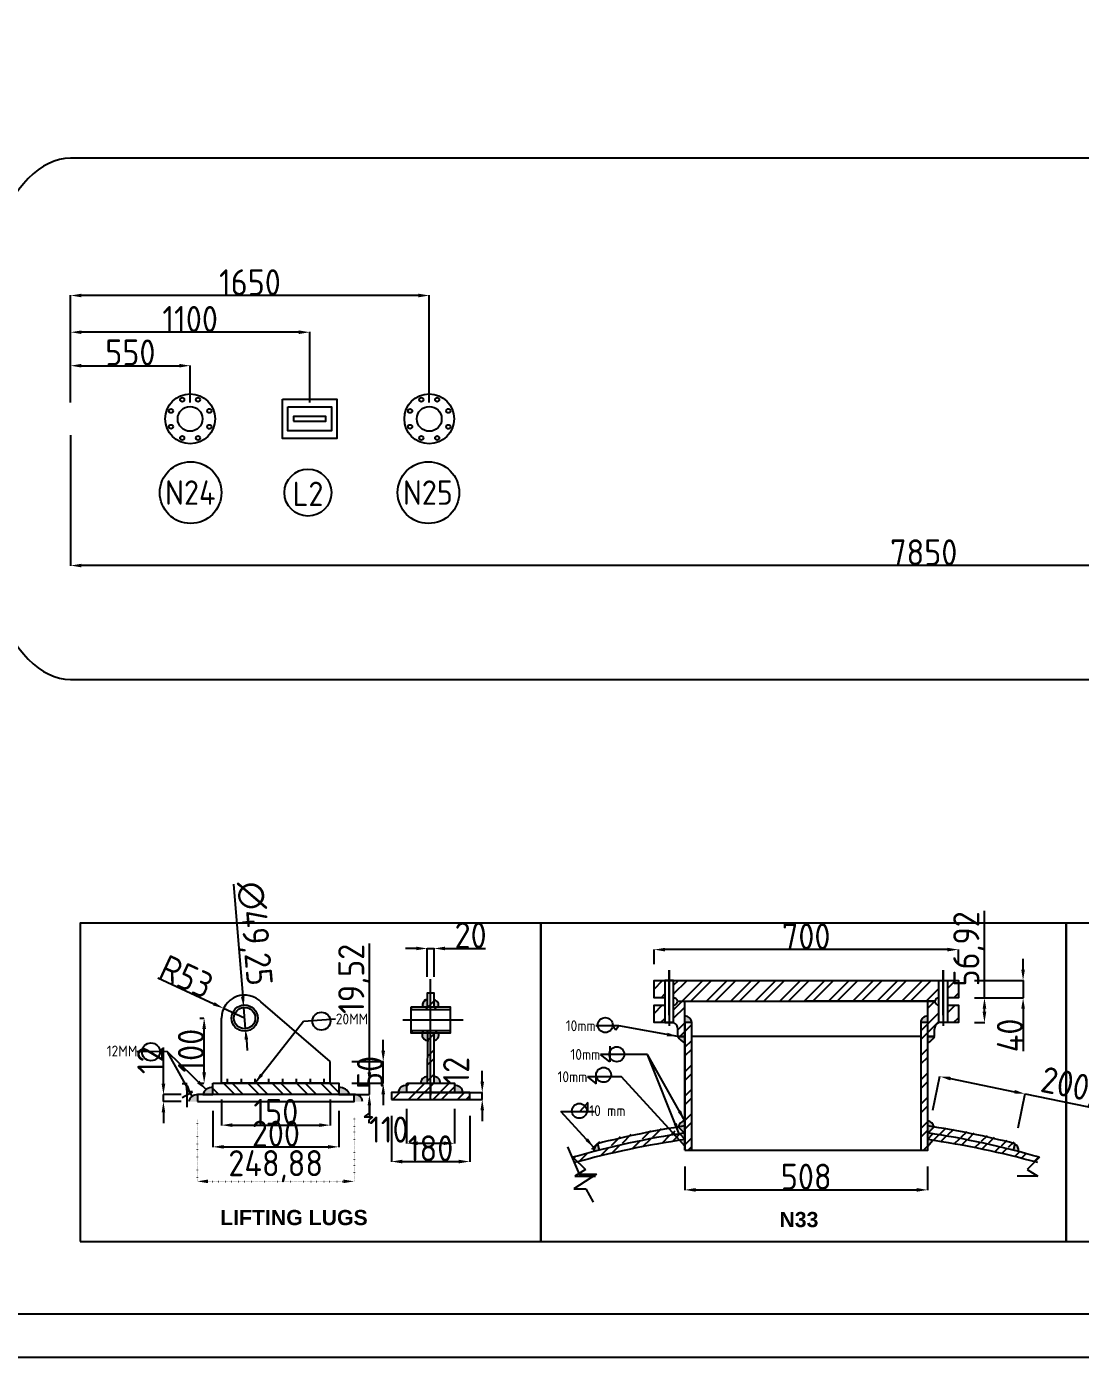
# Model space of a CAD drawing. Header units: inches. Extents: x 66274 to 86489, y -33 to 12215.
# Drawn here: x 71122 to 75970, y -33 to 6091 of the extents above; entities that cross this region are included whole.
import ezdxf

# ---------------------------------------------------------------- set-up
doc = ezdxf.new("R2010")
doc.units = ezdxf.units.IN
doc.header["$LTSCALE"] = 40
doc.header["$MEASUREMENT"] = 0
for name, pattern in [('ACAD_ISO03W100', [30, 12, -18]), ('CENTER', [50.8, 31.75, -6.35, 6.35, -6.35]), ('CENTER2', [1.125, 0.75, -0.125, 0.125, -0.125]), ('DOT', [0.25, 0, -0.25])]:
    doc.linetypes.add(name, pattern=pattern)
doc.layers.add('fitting', color=7, linetype='CENTER2')
doc.styles.get("Standard").update_dxf_attribs({"font": 'isocp.shx', "height": 120, "bigfont": '@extfont2.shx'})
doc.dimstyles.new('ISO-25', dxfattribs={"dimtxt": 120, "dimasz": 50, "dimexe": 1.25, "dimexo": 75, "dimtad": 1, "dimtxsty": 'Standard', "dimcen": 0, "dimclrd": 1, "dimclre": 1, "dimclrt": 1, "dimazin": 0, "dimtfac": 1, "dimtmove": 0, "dimatfit": 3, "dimfxl": 1, "dimtfillclr": 1, "dimarcsym": 0})
pattern_1 = [(45, (70765.73, 440.2), (-56.1266, 56.1266), []), (45, (70765.73, 479.885), (-56.1266, 56.1266), [])]

# ---------------------------------------------------------------- blocks, each defined once
blk = doc.blocks.new('*D382')
at = {"color": 1, "lineweight": -2, "ltscale": 1000, "transparency": 16777216}
for p, q in [((75706.1, 1751.6), (75706.1, 1801.6)), ((75483.2, 1701.6), (75707.3, 1701.6)), ((75706.1, 1701.6), (75706.1, 1621.6)), ((75483.2, 1621.6), (75707.3, 1621.6)), ((75706.1, 1571.6), (75706.1, 1376.2))]:
    blk.add_line(p, q, dxfattribs=at)
at = {"color": 1, "ltscale": 1000, "transparency": 16777216}
for points in [[(75697.7, 1751.6), (75714.4, 1751.6), (75706.1, 1701.6)], [(75697.7, 1571.6), (75714.4, 1571.6), (75706.1, 1621.6)]]:
    blk.add_solid(points, dxfattribs=at)
at = {"layer": 'Defpoints', "color": 0, "ltscale": 1000, "transparency": 16777216}
for p in [(75408.2, 1701.6), (75408.2, 1621.6), (75706.1, 1621.6)]:
    blk.add_point(p, dxfattribs=at)
at = {"color": 1, "ltscale": 1000, "transparency": 16777216, "insert": (75645.4, 1448.9), "char_height": 120, "attachment_point": 5, "rotation": 90}
blk.add_mtext('40', dxfattribs=at)
blk = doc.blocks.new('*D370')
at = {"color": 1, "lineweight": -2, "ltscale": 1000, "transparency": 16777216}
for p, q in [((72698.6, 1278.5), (72698.6, 1872.5)), ((72618.4, 1228.5), (72699.9, 1228.5)), ((72698.6, 1176.5), (72698.6, 1228.5)), ((72618.4, 1176.5), (72699.9, 1176.5)), ((72698.6, 1126.5), (72698.6, 1076.5))]:
    blk.add_line(p, q, dxfattribs=at)
at = {"color": 1, "ltscale": 1000, "transparency": 16777216}
for points in [[(72690.3, 1278.5), (72707, 1278.5), (72698.6, 1228.5)], [(72690.3, 1126.5), (72707, 1126.5), (72698.6, 1176.5)]]:
    blk.add_solid(points, dxfattribs=at)
at = {"layer": 'Defpoints', "color": 0, "ltscale": 1000, "transparency": 16777216}
for p in [(72518.4, 1228.5), (72698.6, 1228.5), (72518.4, 1176.5)]:
    blk.add_point(p, dxfattribs=at)
at = {"color": 1, "ltscale": 1000, "transparency": 16777216, "insert": (72629, 1709.1), "char_height": 120, "attachment_point": 5, "rotation": 90}
blk.add_mtext('19,52', dxfattribs=at)
blk = doc.blocks.new('*D393')
at = {"color": 1, "lineweight": -2, "ltscale": 1000, "transparency": 16777216}
for p, q in [((72762.2, 1378.5), (72762.2, 1428.5)), ((72618.4, 1328.5), (72763.5, 1328.5)), ((72762.2, 1228.5), (72762.2, 1328.5)), ((72618.4, 1228.5), (72763.5, 1228.5)), ((72762.2, 1178.5), (72762.2, 1128.5))]:
    blk.add_line(p, q, dxfattribs=at)
at = {"color": 1, "ltscale": 1000, "transparency": 16777216}
for points in [[(72753.9, 1378.5), (72770.6, 1378.5), (72762.2, 1328.5)], [(72753.9, 1178.5), (72770.6, 1178.5), (72762.2, 1228.5)]]:
    blk.add_solid(points, dxfattribs=at)
at = {"layer": 'Defpoints', "color": 0, "ltscale": 1000, "transparency": 16777216}
for p in [(72518.4, 1328.5), (72762.2, 1328.5), (72518.4, 1228.5)]:
    blk.add_point(p, dxfattribs=at)
at = {"color": 1, "ltscale": 1000, "transparency": 16777216, "insert": (72701.6, 1278.5), "char_height": 120, "attachment_point": 5, "rotation": 90}
blk.add_mtext('50', dxfattribs=at)
blk = doc.blocks.new('*D394')
at = {"color": 1, "lineweight": -2, "ltscale": 1000, "transparency": 16777216}
for p, q in [((71918.4, 1528.5), (71937.3, 1528.5)), ((71938.5, 1278.5), (71938.5, 1478.5)), ((71918.4, 1228.5), (71937.3, 1228.5))]:
    blk.add_line(p, q, dxfattribs=at)
at = {"color": 1, "ltscale": 1000, "transparency": 16777216}
for points in [[(71930.2, 1478.5), (71946.9, 1478.5), (71938.5, 1528.5)], [(71930.2, 1278.5), (71946.9, 1278.5), (71938.5, 1228.5)]]:
    blk.add_solid(points, dxfattribs=at)
at = {"layer": 'Defpoints', "color": 0, "ltscale": 1000, "transparency": 16777216}
for p in [(71938.5, 1528.5), (72018.4, 1528.5), (72018.4, 1228.5)]:
    blk.add_point(p, dxfattribs=at)
at = {"color": 1, "ltscale": 1000, "transparency": 16777216, "insert": (71877.9, 1378.5), "char_height": 120, "attachment_point": 5, "rotation": 90}
blk.add_mtext('100', dxfattribs=at)
blk = doc.blocks.new('*D371')
at = {"color": 1, "lineweight": -2, "ltscale": 1000, "transparency": 16777216}
for p, q in [((71725.1, 1713.8), (71982.9, 1594.2)), ((72124.4, 1528.5), (72028.2, 1573.2))]:
    blk.add_line(p, q, dxfattribs=at)
at = {"color": 1, "ltscale": 1000, "transparency": 16777216}
blk.add_solid([(71986.4, 1601.8), (71979.4, 1586.6), (72028.2, 1573.2)], dxfattribs=at)
at = {"layer": 'Defpoints', "color": 0, "ltscale": 1000, "transparency": 16777216}
for p in [(72028.2, 1573.2), (72124.4, 1528.5)]:
    blk.add_point(p, dxfattribs=at)
at = {"color": 1, "ltscale": 1000, "transparency": 16777216, "insert": (71856.8, 1719.5), "char_height": 120, "attachment_point": 5, "rotation": 335.10709}
blk.add_mtext('R53', dxfattribs=at)
blk = doc.blocks.new('*D395')
at = {"color": 1, "lineweight": -2, "ltscale": 1000, "transparency": 16777216}
for p, q in [((72072.7, 2144.3), (72116.1, 1627.4)), ((72128.5, 1479.5), (72120.3, 1577.6)), ((72132.7, 1429.6), (72136.9, 1379.8))]:
    blk.add_line(p, q, dxfattribs=at)
at = {"color": 1, "ltscale": 1000, "transparency": 16777216}
for points in [[(72124.4, 1628.1), (72107.8, 1626.7), (72120.3, 1577.6)], [(72141, 1430.3), (72124.4, 1428.9), (72128.5, 1479.5)]]:
    blk.add_solid(points, dxfattribs=at)
at = {"layer": 'Defpoints', "color": 0, "ltscale": 1000, "transparency": 16777216}
for p in [(72120.3, 1577.6), (72128.5, 1479.5)]:
    blk.add_point(p, dxfattribs=at)
at = {"color": 1, "ltscale": 1000, "transparency": 16777216, "insert": (72161.7, 1916.6), "char_height": 120, "attachment_point": 5, "rotation": 274.80229}
blk.add_mtext('∅49,25', dxfattribs=at)
blk = doc.blocks.new('*D372')
at = {"color": 1, "lineweight": -2, "ltscale": 0.25, "transparency": 16777216}
for p, q in [((72018.4, 1153.5), (72018.4, 1034.7)), ((72518.4, 1153.5), (72518.4, 1034.7)), ((72068.4, 1036), (72468.4, 1036))]:
    blk.add_line(p, q, dxfattribs=at)
at = {"color": 1, "ltscale": 0.25, "transparency": 16777216}
for points in [[(72068.4, 1044.3), (72068.4, 1027.7), (72018.4, 1036)], [(72468.4, 1044.3), (72468.4, 1027.7), (72518.4, 1036)]]:
    blk.add_solid(points, dxfattribs=at)
at = {"layer": 'Defpoints', "color": 0, "ltscale": 0.25, "transparency": 16777216}
for p in [(72018.4, 1228.5), (72518.4, 1228.5), (72518.4, 1036)]:
    blk.add_point(p, dxfattribs=at)
at = {"color": 1, "ltscale": 0.25, "transparency": 16777216, "insert": (72268.4, 1096.6), "char_height": 120, "attachment_point": 5}
blk.add_mtext('150', dxfattribs=at)
blk = doc.blocks.new('*D396')
at = {"color": 1, "lineweight": -2, "ltscale": 0.25, "transparency": 16777216}
for p, q in [((71978.4, 1101.5), (71978.4, 934.8)), ((72558.4, 1101.5), (72558.4, 934.8)), ((72028.4, 936), (72508.4, 936))]:
    blk.add_line(p, q, dxfattribs=at)
at = {"color": 1, "ltscale": 0.25, "transparency": 16777216}
for points in [[(72028.4, 944.4), (72028.4, 927.7), (71978.4, 936)], [(72508.4, 944.4), (72508.4, 927.7), (72558.4, 936)]]:
    blk.add_solid(points, dxfattribs=at)
at = {"layer": 'Defpoints', "color": 0, "ltscale": 0.25, "transparency": 16777216}
for p in [(71978.4, 1176.5), (72558.4, 1176.5), (72558.4, 936)]:
    blk.add_point(p, dxfattribs=at)
at = {"color": 1, "ltscale": 0.25, "transparency": 16777216, "insert": (72268.4, 996.7), "char_height": 120, "attachment_point": 5}
blk.add_mtext('200', dxfattribs=at)
blk = doc.blocks.new('*D397')
at = {"color": 1, "lineweight": -2, "ltscale": 0.25, "transparency": 16777216}
for p, q in [((72870.1, 1110.7), (72870.1, 951.5)), ((73090.1, 1110.7), (73090.1, 951.5)), ((72920.1, 952.7), (73040.1, 952.7))]:
    blk.add_line(p, q, dxfattribs=at)
at = {"color": 1, "ltscale": 0.25, "transparency": 16777216}
for points in [[(72920.1, 961), (72920.1, 944.4), (72870.1, 952.7)], [(73040.1, 961), (73040.1, 944.4), (73090.1, 952.7)]]:
    blk.add_solid(points, dxfattribs=at)
at = {"layer": 'Defpoints', "color": 0, "ltscale": 0.25, "transparency": 16777216}
for p in [(72870.1, 1185.7), (73090.1, 1185.7), (73090.1, 952.7)]:
    blk.add_point(p, dxfattribs=at)
at = {"color": 1, "ltscale": 0.25, "transparency": 16777216, "insert": (72788, 1015.5), "char_height": 120, "attachment_point": 5}
blk.add_mtext('110', dxfattribs=at)
blk = doc.blocks.new('*D398')
at = {"color": 1, "lineweight": -2, "ltscale": 0.25, "transparency": 16777216}
for p, q in [((72800.1, 1078.7), (72800.1, 867.2)), ((73160.1, 1078.7), (73160.1, 867.2)), ((72850.1, 868.4), (73110.1, 868.4))]:
    blk.add_line(p, q, dxfattribs=at)
at = {"color": 1, "ltscale": 0.25, "transparency": 16777216}
for points in [[(72850.1, 876.8), (72850.1, 860.1), (72800.1, 868.4)], [(73110.1, 876.8), (73110.1, 860.1), (73160.1, 868.4)]]:
    blk.add_solid(points, dxfattribs=at)
at = {"layer": 'Defpoints', "color": 0, "ltscale": 0.25, "transparency": 16777216}
for p in [(72800.1, 1153.7), (73160.1, 1153.7), (73160.1, 868.4)]:
    blk.add_point(p, dxfattribs=at)
at = {"color": 1, "ltscale": 0.25, "transparency": 16777216, "insert": (72980.1, 929.1), "char_height": 120, "attachment_point": 5}
blk.add_mtext('180', dxfattribs=at)
blk = doc.blocks.new('*D373')
at = {"color": 1, "lineweight": -2, "ltscale": 0.25, "transparency": 16777216}
for p, q in [((73217.9, 1235.7), (73217.9, 1285.7)), ((72945.1, 1185.7), (73219.1, 1185.7)), ((73217.9, 1153.7), (73217.9, 1185.7)), ((72952.2, 1153.7), (73219.1, 1153.7)), ((73217.9, 1103.7), (73217.9, 1053.7))]:
    blk.add_line(p, q, dxfattribs=at)
at = {"color": 1, "ltscale": 0.25, "transparency": 16777216}
for points in [[(73209.6, 1235.7), (73226.2, 1235.7), (73217.9, 1185.7)], [(73209.6, 1103.7), (73226.2, 1103.7), (73217.9, 1153.7)]]:
    blk.add_solid(points, dxfattribs=at)
at = {"layer": 'Defpoints', "color": 0, "ltscale": 0.25, "transparency": 16777216}
for p in [(72870.1, 1185.7), (73217.9, 1185.7), (72877.2, 1153.7)]:
    blk.add_point(p, dxfattribs=at)
at = {"color": 1, "ltscale": 0.25, "transparency": 16777216, "insert": (73097.7, 1286.5), "char_height": 120, "attachment_point": 5, "rotation": 90}
blk.add_mtext('12', dxfattribs=at)
blk = doc.blocks.new('*D385')
at = {"color": 1, "lineweight": -2, "ltscale": 0.25, "transparency": 16777216}
for p, q in [((75528.3, 1621.6), (75528.3, 2022.4)), ((75483.2, 1621.6), (75529.5, 1621.6)), ((75528.3, 1557.7), (75528.3, 1571.6)), ((75483.2, 1507.7), (75529.5, 1507.7))]:
    blk.add_line(p, q, dxfattribs=at)
at = {"color": 1, "ltscale": 0.25, "transparency": 16777216}
for points in [[(75519.9, 1571.6), (75536.6, 1571.6), (75528.3, 1621.6)], [(75519.9, 1557.7), (75536.6, 1557.7), (75528.3, 1507.7)]]:
    blk.add_solid(points, dxfattribs=at)
at = {"layer": 'Defpoints', "color": 0, "ltscale": 0.25, "transparency": 16777216}
for p in [(75408.2, 1621.6), (75528.3, 1621.6), (75408.2, 1507.7)]:
    blk.add_point(p, dxfattribs=at)
at = {"color": 1, "ltscale": 0.25, "transparency": 16777216, "insert": (75458.6, 1847), "char_height": 120, "attachment_point": 5, "rotation": 90}
blk.add_mtext('56,92', dxfattribs=at)
blk = doc.blocks.new('*D386')
at = {"color": 1, "lineweight": -2, "ltscale": 0.25, "transparency": 16777216}
for p, q in [((74008.2, 1776.6), (74008.2, 1844.8)), ((75358.2, 1843.6), (74058.2, 1843.6)), ((75408.2, 1776.6), (75408.2, 1844.8))]:
    blk.add_line(p, q, dxfattribs=at)
at = {"color": 1, "ltscale": 0.25, "transparency": 16777216}
for points in [[(74058.2, 1851.9), (74058.2, 1835.3), (74008.2, 1843.6)], [(75358.2, 1851.9), (75358.2, 1835.3), (75408.2, 1843.6)]]:
    blk.add_solid(points, dxfattribs=at)
at = {"layer": 'Defpoints', "color": 0, "ltscale": 0.25, "transparency": 16777216}
for p in [(74008.2, 1843.6), (74008.2, 1701.6), (75408.2, 1701.6)]:
    blk.add_point(p, dxfattribs=at)
at = {"color": 1, "ltscale": 0.25, "transparency": 16777216, "insert": (74708.2, 1904.2), "char_height": 120, "attachment_point": 5}
blk.add_mtext('700', dxfattribs=at)
blk = doc.blocks.new('*D368')
at = {"color": 1, "lineweight": -2, "ltscale": 0.25, "transparency": 16777216}
for p, q in [((74149.4, 845.8), (74149.4, 736.7)), ((75267, 845.8), (75267, 736.7)), ((74199.4, 738), (75217, 738))]:
    blk.add_line(p, q, dxfattribs=at)
at = {"color": 1, "ltscale": 0.25, "transparency": 16777216}
for points in [[(74199.4, 746.3), (74199.4, 729.6), (74149.4, 738)], [(75217, 746.3), (75217, 729.6), (75267, 738)]]:
    blk.add_solid(points, dxfattribs=at)
at = {"layer": 'Defpoints', "color": 0, "ltscale": 0.25, "transparency": 16777216}
for p in [(74149.4, 920.8), (75267, 920.8), (75267, 738)]:
    blk.add_point(p, dxfattribs=at)
at = {"color": 1, "ltscale": 0.25, "transparency": 16777216, "insert": (74708.2, 798.6), "char_height": 120, "attachment_point": 5}
blk.add_mtext('508', dxfattribs=at)
blk = doc.blocks.new('*D388')
at = {"color": 1, "lineweight": -2, "ltscale": 0.25, "transparency": 16777216}
for p, q in [((75291.3, 1104.2), (75323.3, 1261.2)), ((75372.1, 1250), (75666.1, 1189.9)), ((75683.3, 1024.2), (75715.4, 1181.1)), ((75715.1, 1179.9), (76185.7, 1083.8))]:
    blk.add_line(p, q, dxfattribs=at)
at = {"color": 1, "ltscale": 0.25, "transparency": 16777216}
for points in [[(75373.8, 1258.1), (75370.4, 1241.8), (75323.1, 1260)], [(75667.8, 1198.1), (75664.5, 1181.8), (75715.1, 1179.9)]]:
    blk.add_solid(points, dxfattribs=at)
at = {"layer": 'Defpoints', "color": 0, "ltscale": 0.25, "transparency": 16777216}
for p in [(75715.1, 1179.9), (75276.3, 1030.8), (75668.3, 950.7)]:
    blk.add_point(p, dxfattribs=at)
at = {"color": 1, "ltscale": 0.25, "transparency": 16777216, "insert": (75988.9, 1195.1), "char_height": 120, "attachment_point": 5, "rotation": 348.45924}
blk.add_mtext('200,07', dxfattribs=at)
blk = doc.blocks.new('*D389')
at = {"color": 1, "lineweight": -2, "ltscale": 0.01, "transparency": 16777216}
for p, q in [((71751.1, 1226.5), (71751.1, 1392.9)), ((71833.4, 1176.5), (71749.9, 1176.5)), ((71751.1, 1144.5), (71751.1, 1176.5)), ((71833.4, 1144.5), (71749.9, 1144.5)), ((71751.1, 1094.5), (71751.1, 1044.5))]:
    blk.add_line(p, q, dxfattribs=at)
at = {"color": 1, "ltscale": 0.01, "transparency": 16777216}
for points in [[(71742.8, 1226.5), (71759.5, 1226.5), (71751.1, 1176.5)], [(71742.8, 1094.5), (71759.5, 1094.5), (71751.1, 1144.5)]]:
    blk.add_solid(points, dxfattribs=at)
at = {"layer": 'Defpoints', "color": 0, "ltscale": 0.01, "transparency": 16777216}
for p in [(71751.1, 1176.5), (71908.4, 1176.5), (71908.4, 1144.5)]:
    blk.add_point(p, dxfattribs=at)
at = {"color": 1, "ltscale": 0.01, "transparency": 16777216, "insert": (71690.5, 1334.7), "char_height": 120, "attachment_point": 5, "rotation": 90}
blk.add_mtext('12', dxfattribs=at)
blk = doc.blocks.new('*D390')
at = {"color": 1, "lineweight": -2, "ltscale": 0.01, "transparency": 16777216}
for p, q in [((72914.1, 1849), (72864.1, 1849)), ((72964.1, 1718.5), (72964.1, 1850.2)), ((72964.1, 1849), (72996.1, 1849)), ((72996.1, 1718.5), (72996.1, 1850.2)), ((73046.1, 1849), (73232.5, 1849))]:
    blk.add_line(p, q, dxfattribs=at)
at = {"color": 1, "ltscale": 0.01, "transparency": 16777216}
for points in [[(72914.1, 1857.3), (72914.1, 1840.7), (72964.1, 1849)], [(73046.1, 1857.3), (73046.1, 1840.7), (72996.1, 1849)]]:
    blk.add_solid(points, dxfattribs=at)
at = {"layer": 'Defpoints', "color": 0, "ltscale": 0.01, "transparency": 16777216}
for p in [(72996.1, 1849), (72964.1, 1643.5), (72996.1, 1643.5)]:
    blk.add_point(p, dxfattribs=at)
at = {"color": 1, "ltscale": 0.01, "transparency": 16777216, "insert": (73164.3, 1909.6), "char_height": 120, "attachment_point": 5}
blk.add_mtext('20', dxfattribs=at)
blk = doc.blocks.new('*D399')
at = {"color": 1, "linetype": 'DOT', "lineweight": -2, "ltscale": 0.25, "transparency": 16777216}
for p, q in [((71906.8, 1061), (71906.8, 776)), ((72628.4, 1069.5), (72628.4, 776)), ((71956.8, 777.2), (72578.4, 777.2))]:
    blk.add_line(p, q, dxfattribs=at)
at = {"color": 1, "linetype": 'DOT', "ltscale": 0.25, "transparency": 16777216}
for points in [[(71956.8, 785.6), (71956.8, 768.9), (71906.8, 777.2)], [(72578.4, 785.6), (72578.4, 768.9), (72628.4, 777.2)]]:
    blk.add_solid(points, dxfattribs=at)
at = {"layer": 'Defpoints', "color": 0, "linetype": 'DOT', "ltscale": 0.25, "transparency": 16777216}
for p in [(71906.8, 1136), (72628.4, 1144.5), (72628.4, 777.2)]:
    blk.add_point(p, dxfattribs=at)
at = {"color": 1, "linetype": 'DOT', "ltscale": 0.25, "transparency": 16777216, "insert": (72267.6, 846.9), "char_height": 120, "attachment_point": 5}
blk.add_mtext('248,88', dxfattribs=at)
blk = doc.blocks.new('*U356')
blk.add_circle((0, 0), 9.55)
blk = doc.blocks.new('*U357')
at = {"color": 0, "linetype": 'ByBlock', "lineweight": -2, "transparency": 16777216}
for p, rotation in [((29709.1, 5150.1), 45.00000000000001), ((29843.8, 5150.1), 314.9999999999999), ((29681.2, 5082.8), 90), ((29871.7, 5082.8), 270), ((29709.1, 5015.4), 135), ((29843.8, 5015.4), 225), ((29776.4, 4987.5), 180)]:
    blk.add_blockref('*U356', p, dxfattribs=dict(at, rotation=rotation))
blk.add_blockref('*U356', (29776.4, 5178), dxfattribs=at)
blk = doc.blocks.new('*U838')
blk.add_circle((0, 0), 9.55)
blk = doc.blocks.new('*U839')
at = {"color": 0, "linetype": 'ByBlock', "lineweight": -2, "transparency": 16777216}
for p, rotation in [((29709.1, 5150.1), 45.00000000000001), ((29843.8, 5150.1), 314.9999999999999), ((29681.2, 5082.8), 90), ((29871.7, 5082.8), 270), ((29709.1, 5015.4), 135), ((29843.8, 5015.4), 225), ((29776.4, 4987.5), 180)]:
    blk.add_blockref('*U838', p, dxfattribs=dict(at, rotation=rotation))
blk.add_blockref('*U838', (29776.4, 5178), dxfattribs=at)
blk = doc.blocks.new('*D840')
at = {"color": 1, "lineweight": -2, "transparency": 16777216}
for p, q in [((71324, 4361.2), (71324, 4532)), ((71874, 4361.2), (71874, 4532)), ((71374, 4530.8), (71824, 4530.8))]:
    blk.add_line(p, q, dxfattribs=at)
at = {"color": 1, "transparency": 16777216}
for points in [[(71374, 4539.1), (71374, 4522.4), (71324, 4530.8)], [(71824, 4539.1), (71824, 4522.4), (71874, 4530.8)]]:
    blk.add_solid(points, dxfattribs=at)
at = {"layer": 'Defpoints', "color": 0, "transparency": 16777216}
for p in [(71874, 4530.8), (71324, 4286.2), (71874, 4286.2)]:
    blk.add_point(p, dxfattribs=at)
at = {"color": 1, "transparency": 16777216, "insert": (71599, 4591.4), "char_height": 120, "attachment_point": 5}
blk.add_mtext('550', dxfattribs=at)
blk = doc.blocks.new('*D841')
at = {"color": 1, "lineweight": -2, "transparency": 16777216}
for p, q in [((71324, 4361.2), (71324, 4686)), ((72374, 4684.7), (71374, 4684.7)), ((72424, 4361.2), (72424, 4686))]:
    blk.add_line(p, q, dxfattribs=at)
at = {"color": 1, "transparency": 16777216}
for points in [[(71374, 4693), (71374, 4676.4), (71324, 4684.7)], [(72374, 4693), (72374, 4676.4), (72424, 4684.7)]]:
    blk.add_solid(points, dxfattribs=at)
at = {"layer": 'Defpoints', "color": 0, "transparency": 16777216}
for p in [(71324, 4684.7), (71324, 4286.2), (72424, 4286.2)]:
    blk.add_point(p, dxfattribs=at)
at = {"color": 1, "transparency": 16777216, "insert": (71874, 4745.3), "char_height": 120, "attachment_point": 5}
blk.add_mtext('1100', dxfattribs=at)
blk = doc.blocks.new('*D842')
at = {"color": 1, "lineweight": -2, "transparency": 16777216}
for p, q in [((71324, 4361.2), (71324, 4855)), ((72924, 4853.7), (71374, 4853.7)), ((72974, 4361.2), (72974, 4855))]:
    blk.add_line(p, q, dxfattribs=at)
at = {"color": 1, "transparency": 16777216}
for points in [[(71374, 4862.1), (71374, 4845.4), (71324, 4853.7)], [(72924, 4862.1), (72924, 4845.4), (72974, 4853.7)]]:
    blk.add_solid(points, dxfattribs=at)
at = {"layer": 'Defpoints', "color": 0, "transparency": 16777216}
for p in [(71324, 4853.7), (71324, 4286.2), (72974, 4286.2)]:
    blk.add_point(p, dxfattribs=at)
at = {"color": 1, "transparency": 16777216, "insert": (72149, 4914.3), "char_height": 120, "attachment_point": 5}
blk.add_mtext('1650', dxfattribs=at)
blk = doc.blocks.new('*D843')
at = {"color": 1, "lineweight": -2, "transparency": 16777216}
for p, q in [((71324, 4211.2), (71324, 3609.9)), ((79174, 4211.2), (79174, 3609.9)), ((79124, 3611.1), (71374, 3611.1))]:
    blk.add_line(p, q, dxfattribs=at)
at = {"color": 1, "transparency": 16777216}
for points in [[(71374, 3619.4), (71374, 3602.8), (71324, 3611.1)], [(79124, 3619.4), (79124, 3602.8), (79174, 3611.1)]]:
    blk.add_solid(points, dxfattribs=at)
at = {"layer": 'Defpoints', "color": 0, "transparency": 16777216}
for p in [(71324, 4286.2), (79174, 4286.2), (71324, 3611.1)]:
    blk.add_point(p, dxfattribs=at)
at = {"color": 1, "transparency": 16777216, "insert": (75249, 3671.7), "char_height": 120, "attachment_point": 5}
blk.add_mtext('7850', dxfattribs=at)

msp = doc.modelspace()

# ---------------------------------------------------------------- hatches: boundary and pattern name
at = {"ltscale": 0.2}
h = msp.add_hatch(dxfattribs=at)
h.set_pattern_fill('STEEL', color=256, scale=25, style=0)
h.set_pattern_definition(pattern_1)
h.paths.add_polyline_path([(74058.242, 1701.555), (74008.242, 1701.555), (74008.242, 1621.555), (74058.242, 1621.555)])
h.paths.add_polyline_path([(74708.242, 1701.555), (74098.242, 1701.555), (74098.242, 1621.555, -0.32359909), (74116.763, 1606.506), (74708.242, 1606.506)])
h.paths.add_polyline_path([(75318.242, 1701.555), (74708.242, 1701.555), (74708.242, 1606.506), (75299.72, 1606.506, -0.32359909), (75318.242, 1621.555)])
h.paths.add_polyline_path([(75408.242, 1701.555), (75358.242, 1701.555), (75358.242, 1621.555), (75408.242, 1621.555)])
h.paths.add_polyline_path([(75408.242, 1587.71), (75358.242, 1587.71), (75358.242, 1507.71), (75408.242, 1507.71)])
h.paths.add_polyline_path([(75318.242, 1587.71, -0.33656352), (75299.72, 1606.506), (75267.042, 1606.506), (75267.042, 1444.21), (75298.549, 1443.52, 0.00198891), (75299.042, 1444.254), (75299.042, 1477.007, -0.33211356), (75318.242, 1507.71)])
h.paths.add_polyline_path([(74058.242, 1587.71), (74008.242, 1587.71), (74008.242, 1507.71), (74058.242, 1507.71)])
h.paths.add_polyline_path([(74149.442, 1606.506), (74116.763, 1606.506, -0.33656352), (74098.242, 1587.71), (74098.242, 1507.71, -0.33211356), (74117.442, 1477.007), (74117.442, 1444.254), (74149.442, 1444.21), (74149.442, 1507.71)])
h.paths.add_polyline_path([(74181.442, 1444.21), (74149.442, 1444.21), (74149.442, 920.785), (74181.442, 920.785)])
h.paths.add_polyline_path([(74181.442, 1507.71), (74149.442, 1507.71), (74149.442, 1444.21), (74181.442, 1444.21)])
h.paths.add_polyline_path([(75267.042, 1507.71), (75235.042, 1507.71), (75235.042, 1444.21), (75267.042, 1444.21)])
h.paths.add_polyline_path([(75267.042, 1444.21), (75235.042, 1444.21), (75235.042, 921.486), (75267.042, 921.486)])
h = msp.add_hatch(dxfattribs=at)
h.set_pattern_fill('STEEL', color=256, scale=25, style=0)
h.set_pattern_definition([(45, (70620.65, 427.11), (-56.1266, 56.1266), []), (45, (70620.65, 466.8), (-56.1266, 56.1266), [])])
h.paths.add_polyline_path([(72980.126, 1643.458), (72964.126, 1643.458), (72964.126, 1579.747), (72980.126, 1579.747)])
h.paths.add_polyline_path([(72996.126, 1643.458), (72980.126, 1643.458), (72980.126, 1579.747), (72996.126, 1579.747)])
h.paths.add_polyline_path([(73070.126, 1579.747), (72980.126, 1579.747), (72980.126, 1568.672), (73070.126, 1568.672)])
h.paths.add_polyline_path([(72980.126, 1579.747), (72964.126, 1579.747), (72890.126, 1579.747), (72890.126, 1568.672), (72980.126, 1568.672)])
h.paths.add_polyline_path([(72980.126, 1470.172), (72890.126, 1470.172), (72890.126, 1459.097), (72980.126, 1459.097)])
h.paths.add_polyline_path([(73070.126, 1470.172), (72980.126, 1470.172), (72980.126, 1459.097), (73070.126, 1459.097)])
h.paths.add_polyline_path([(72996.126, 1459.097), (72980.126, 1459.097), (72980.126, 1228.533), (72996.126, 1228.533)])
h.paths.add_polyline_path([(72980.126, 1459.097), (72966.311, 1459.097), (72964.126, 1228.533), (72980.126, 1228.533)])
h.paths.add_polyline_path([(72980.126, 1217.682), (72980.126, 1228.533), (72870.126, 1228.533), (72870.126, 1185.682), (72980.126, 1185.682)])
h.paths.add_polyline_path([(73090.126, 1228.533), (72980.126, 1228.533), (72980.126, 1185.682), (73090.126, 1185.682)])
h.paths.add_polyline_path([(72800.126, 1185.682), (72800.126, 1153.682), (73160.126, 1153.682), (73160.126, 1185.682)])
h = msp.add_hatch(color=256, dxfattribs=at)
h.paths.add_polyline_path([(72944.126, 1579.747), (72964.126, 1579.747), (72964.126, 1612.472, 0.45430529)])
h.paths.add_polyline_path([(72996.126, 1612.472), (72996.126, 1579.747), (73016.126, 1579.747, 0.45430529)])
h.paths.add_polyline_path([(73016.126, 1459.097), (72996.126, 1459.097), (72996.126, 1425.693, 0.50440863)])
h.paths.add_polyline_path([(72996.126, 1258.618), (72996.126, 1228.533), (73024.618, 1228.533, 0.46108592)])
h.paths.add_polyline_path([(73128.383, 1185.682, 0.46297724), (73090.126, 1217.682), (73090.126, 1185.682)])
h = msp.add_hatch(color=256, dxfattribs=at)
h.paths.add_polyline_path([(74149.442, 1537.422), (74149.442, 1507.71), (74181.442, 1507.71, 0.42322711)])
h.paths.add_polyline_path([(74149.442, 1444.21), (74117.442, 1444.254, 0.10225613), (74149.442, 1412.643)])
h.paths.add_polyline_path([(75267.042, 1537.422, 0.42322711), (75235.042, 1507.71), (75267.042, 1507.71)])
h.paths.add_polyline_path([(75298.549, 1443.52), (75267.042, 1444.21), (75267.042, 1412.643, 0.10024683)])
h.paths.add_polyline_path([(75267.042, 1056.271), (75267.042, 1032.161, -0.00189701), (75296.922, 1027.565, 0.30276171)])
h.paths.add_polyline_path([(75289.932, 966.268, 0.00140339), (75267.042, 969.649), (75267.042, 939.676)])
h.paths.add_polyline_path([(75290.455, 996.58, 0.00148628), (75267.042, 1000.161), (75267.042, 971.466)])
h.paths.add_polyline_path([(74149.442, 969.649, 0.00140339), (74126.552, 966.268), (74149.442, 939.676)])
h.paths.add_polyline_path([(74149.442, 1000.161, 0.00148628), (74126.029, 996.58), (74149.442, 971.466)])
h.paths.add_polyline_path([(74149.442, 1032.161, 0.00189701), (74119.562, 1027.565), (74147.322, 999.843, -0.00013449), (74149.442, 1000.161)])
h.paths.add_polyline_path([(74149.442, 1056.271, 0.30276171), (74119.562, 1027.565, -0.00189701), (74149.442, 1032.161)])
h.paths.add_polyline_path([(75296.922, 1027.565, 0.00189701), (75267.042, 1032.161), (75267.042, 1000.161, -0.00013449), (75269.161, 999.843)])
h = msp.add_hatch(color=256, dxfattribs=at)
h.paths.add_polyline_path([(72966.311, 1459.097), (72941.243, 1459.097, 0.44677807), (72965.992, 1425.528)])
h.paths.add_polyline_path([(72964.126, 1228.533), (72964.411, 1258.602, 0.46426549), (72935.633, 1228.533)])
h.paths.add_polyline_path([(72870.126, 1185.682), (72870.126, 1217.682, 0.46297724), (72831.868, 1185.682)])
at = {"ltscale": 1000}
h = msp.add_hatch(dxfattribs=at)
h.set_pattern_fill('STEEL', color=256, scale=25, angle=90, style=0)
h.set_pattern_definition([(135, (71071.85, 427.11), (-56.1266, -56.1266), []), (135, (71032.165, 427.11), (-56.1266, -56.1266), [])])
h.paths.add_polyline_path([(72558.39, 1176.485), (72558.39, 1228.533), (71978.39, 1228.533), (71978.39, 1176.485)])
h = msp.add_hatch(dxfattribs=at)
h.set_pattern_fill('ANSI31', color=256, scale=20, angle=45, style=0)
h.set_pattern_definition([(90, (68172.466, -8311.34), (-63.5, 1e-14), [])])
h.paths.add_polyline_path([(72518.39, 1248.533), (72018.39, 1248.533), (72018.39, 1228.533), (72518.39, 1228.533)])
at = {"ltscale": 0.25}
h = msp.add_hatch(color=256, dxfattribs=at)
h.paths.add_polyline_path([(72558.39, 1208.485), (72558.39, 1176.485), (72606.761, 1176.485, 0.35397197)])
h.paths.add_polyline_path([(72628.39, 1176.485), (72628.39, 1144.485), (72666.998, 1144.485, 0.4203357)])
h.paths.add_polyline_path([(71978.39, 1208.485, 0.35983858), (71931.913, 1176.485), (71978.39, 1176.485)])
h.paths.add_polyline_path([(71908.39, 1176.485, 0.36508919), (71867.211, 1144.485), (71908.39, 1144.485)])
at = {"ltscale": 0.2}
h = msp.add_hatch(dxfattribs=at)
h.set_pattern_fill('STEEL', color=256, scale=25, style=0)
h.set_pattern_definition(pattern_1)
h.paths.add_polyline_path([(75759.952, 867.194), (75781.222, 887.912, 0.03157271), (75290.455, 996.58), (75267.042, 971.466), (75267.042, 969.649, -0.03056387)])
h.paths.add_polyline_path([(74149.442, 969.649), (74149.442, 971.466), (74126.029, 996.58, 0.03157271), (73635.262, 887.912), (73656.532, 867.194, -0.03056387)])
at = {"ltscale": 0.25}
h = msp.add_hatch(dxfattribs=at)
h.set_pattern_fill('STEEL', color=256, scale=25, style=0)
h.set_pattern_definition([(45, (71216.925, 440.2), (-56.1266, 56.1266), []), (45, (71216.925, 479.885), (-56.1266, 56.1266), [])])
h.paths.add_polyline_path([(75692.676, 920.672), (75700.336, 950.711, 0.02381328), (75328.922, 1027.565), (75301.161, 999.843, -0.0250804)])
h.paths.add_polyline_path([(74115.322, 999.843), (74087.562, 1027.565, 0.02381328), (73716.148, 950.711), (73723.808, 920.672, -0.0250804)])
at = {"ltscale": 0.2}
h = msp.add_hatch(color=256, dxfattribs=at)
h.paths.add_polyline_path([(73748.148, 950.711, 0.10747296), (73731.944, 924.311, 0.05903862), (73731.361, 914.356, -0.00158441), (73755.808, 920.672)])
h.paths.add_polyline_path([(75660.676, 920.672, -0.00158441), (75685.123, 914.356, 0.2511364), (75668.336, 950.711)])

# ---------------------------------------------------------------- linework, layer by layer
msp.add_line((71323.962, 3086.187), (80443.962, 3086.187))
at = {"linetype": 'CENTER', "ltscale": 0.25}
for p, q in [((74078.242, 1541.555), (74078.242, 1748.761)), ((74078.242, 1748.761), (74078.242, 1492.9)), ((75338.242, 1541.555), (75338.242, 1748.761)), ((75338.242, 1748.761), (75338.242, 1492.9)), ((72980.126, 1217.682), (72980.126, 1173.375))]:
    msp.add_line(p, q, dxfattribs=at)
at = {"linetype": 'ACAD_ISO03W100', "ltscale": 1000}
for p, q in [((72980.126, 1157.919), (72980.126, 1708.422)), ((73129.852, 1519.422), (72852.485, 1519.422))]:
    msp.add_line(p, q, dxfattribs=at)
at = {"ltscale": 1000}
for p, q in [((72518.39, 1328.533), (72199.343, 1603.486)), ((74149.442, 920.785), (74149.442, 1606.506)), ((75267.042, 920.785), (75267.042, 1606.506)), ((72018.39, 1228.533), (72018.39, 1528.533)), ((73832.927, 1472.696), (73817.74, 1493.269)), ((73845.895, 1493.269), (73832.927, 1472.696)), ((74117.442, 1444.254), (74149.442, 1444.21)), ((74149.442, 1444.21), (74117.442, 1444.254)), ((75235.042, 1444.21), (74181.442, 1444.21)), ((75299.042, 1443.509), (75267.042, 1444.21)), ((75267.042, 1444.21), (75299.042, 1443.509)), ((73804.338, 1328.024), (73761.649, 1361.195)), ((73804.338, 1399.105), (73804.338, 1328.024)), ((72518.39, 1228.533), (72518.39, 1328.533)), ((71859.915, 1225.834), (71838.008, 1225.834)), ((72518.39, 1228.533), (72018.39, 1228.533)), ((73702.313, 1258.522), (73741.84, 1225.351)), ((73741.84, 1225.351), (73741.84, 1258.522)), ((71838.008, 1163.825), (71884.384, 1188.708)), ((71859.915, 1170.155), (71858.619, 1222.171)), ((71884.384, 1188.708), (71858.619, 1188.708)), ((71859.915, 1218.494), (71859.915, 1198.494)), ((71859.915, 1118.815), (71859.915, 1170.155)), ((72697.758, 1144.485), (72697.758, 1091.159)), ((73702.962, 1140.054), (73666.597, 1098.985)), ((73702.962, 1098.985), (73702.962, 1140.054)), ((72697.758, 1091.159), (72674.148, 1074.857)), ((72674.148, 1074.857), (72712.795, 1074.857)), ((72712.795, 1074.857), (72696.477, 1061.129)), ((72696.477, 1061.129), (72696.477, 1044.826)), ((74147.322, 999.843), (74119.562, 1027.565)), ((74149.442, 971.466), (74126.14, 996.46)), ((75267.042, 971.466), (75290.344, 996.46)), ((75269.161, 999.843), (75296.922, 1027.565)), ((73609.281, 936.626), (73664.412, 810.93)), ((73748.148, 950.711), (73755.808, 920.672)), ((73748.148, 950.711), (73755.808, 920.672)), ((74149.442, 939.676), (74126.974, 965.779)), ((74149.442, 920.785), (75267.042, 920.785)), ((75267.042, 939.676), (75289.51, 965.779)), ((75668.336, 950.711), (75660.676, 920.672)), ((73635.262, 887.912), (73692.261, 832.393)), ((75781.222, 887.912), (75724.223, 832.393)), ((73744.047, 810.93), (73639.909, 743.484)), ((73692.261, 832.393), (73643.255, 801.736)), ((73643.255, 801.736), (73738.204, 801.736)), ((73664.412, 810.93), (73744.047, 810.93)), ((75773.229, 801.736), (75678.28, 801.736)), ((75724.223, 832.393), (75773.229, 801.736)), ((73639.909, 743.484), (73695.041, 743.484)), ((73695.041, 743.484), (73728.732, 682.169))]:
    msp.add_line(p, q, dxfattribs=at)
at = {"ltscale": 0.2}
for p, q in [((74116.763, 1606.506), (74708.242, 1606.506)), ((74116.763, 1606.506), (75299.72, 1606.506)), ((75299.72, 1606.506), (74708.242, 1606.506)), ((74117.442, 1444.254), (74117.442, 1479.234)), ((75299.042, 1444.254), (75299.042, 1479.234))]:
    msp.add_line(p, q, dxfattribs=at)
at = {"ltscale": 0.25}
for p, q in [((72179.106, 1556.345), (72179.106, 1556.345)), ((72966.731, 1228.533), (72993.52, 1228.533)), ((71978.39, 1176.485), (71908.39, 1176.485)), ((71931.913, 1176.485), (71978.39, 1176.485)), ((72606.761, 1176.485), (72558.39, 1176.485)), ((72558.39, 1176.485), (72628.39, 1176.485))]:
    msp.add_line(p, q, dxfattribs=at)
at = {"ltscale": 0.2}
for points in [[(86488.827, -32.751), (66273.849, -32.751), (66273.849, 12214.906), (86488.827, 12214.906)], [(72298.962, 4376.187), (72548.962, 4376.187), (72548.962, 4196.187), (72298.962, 4196.187)], [(72323.962, 4341.187), (72523.962, 4341.187), (72523.962, 4231.187), (72323.962, 4231.187)], [(72348.962, 4276.187), (72498.962, 4276.187), (72498.962, 4296.187), (72348.962, 4296.187)], [(74149.442, 920.785), (74181.442, 920.785), (74181.442, 1507.71), (74149.442, 1507.71)], [(75235.042, 921.486), (75267.042, 921.486), (75267.042, 1507.71), (75235.042, 1507.71)]]:
    msp.add_lwpolyline(points, close=True, dxfattribs=at)
msp.add_lwpolyline([(86316.204, 12016.071), (66501.315, 12016.071), (66474.171, 167.288), (86289.06, 167.288)], close=True)
msp.add_lwpolyline([(80443.962, 5486.187), (71323.962, 5486.187)])
at = {"ltscale": 1000}
for points in [[(71367.542, 500.709), (73486.903, 500.709), (73486.903, 1965.562), (71367.542, 1965.562)], [(73486.903, 500.709), (75903.953, 500.709), (75903.953, 1965.562), (73486.903, 1965.562)], [(75903.953, 500.709), (77307.068, 500.709), (77307.068, 1965.562), (75903.953, 1965.562)], [(72890.126, 1579.747), (73070.126, 1579.747), (73070.126, 1459.097), (72890.126, 1459.097)], [(72890.126, 1568.672), (73070.126, 1568.672), (73070.126, 1470.172), (72890.126, 1470.172)], [(71978.39, 1228.533), (72558.39, 1228.533), (72558.39, 1176.485), (71978.39, 1176.485)]]:
    msp.add_lwpolyline(points, close=True, dxfattribs=at)
for points in [[(74060.183, 1621.555), (74008.242, 1621.555), (74008.242, 1701.555), (75408.242, 1701.555), (75408.242, 1621.555), (75358.973, 1621.555)], [(74098.242, 1507.71), (74008.242, 1507.71), (74008.242, 1587.71), (74057.511, 1587.71)], [(75358.973, 1587.71), (75408.242, 1587.71), (75408.242, 1507.71), (75318.242, 1507.71)], [(75358.973, 1587.71), (75358.973, 1587.71)]]:
    msp.add_lwpolyline(points, dxfattribs=at)
at = {"ltscale": 0.25}
for points in [[(74098.242, 1701.555), (74058.242, 1701.555), (74058.242, 1507.71), (74098.242, 1507.71)], [(75318.242, 1701.555), (75358.242, 1701.555), (75358.242, 1507.71), (75318.242, 1507.71)], [(72964.126, 1579.747), (72996.126, 1579.747), (72996.126, 1643.458), (72964.126, 1643.458)], [(72964.126, 1228.533), (72996.126, 1228.533), (72996.126, 1459.097), (72966.311, 1459.097)], [(72870.126, 1228.533), (73090.126, 1228.533), (73090.126, 1185.682), (72870.126, 1185.682)], [(71908.39, 1144.485), (72628.39, 1144.485), (72628.39, 1176.485), (71908.39, 1176.485)], [(72800.126, 1153.682), (73160.126, 1153.682), (73160.126, 1185.682), (72800.126, 1185.682)]]:
    msp.add_lwpolyline(points, close=True, dxfattribs=at)
for centre, radius in [((71873.962, 4286.187), 114.5), ((72973.962, 4286.187), 114.5), ((71873.962, 4286.187), 57.15), ((72973.962, 4286.187), 57.15), ((71876.019, 3946.561), 141.817), ((72416.001, 3946.561), 108.086), ((72970.348, 3946.561), 141.817)]:
    msp.add_circle(centre, radius)
at = {"ltscale": 1000}
for centre, radius in [((72124.39, 1528.533), 60.325), ((72124.39, 1528.533), 49.25), ((72477.953, 1514.418), 41.287), ((73783.714, 1496.375), 34.168), ((71693.495, 1373.483), 41.287), ((73836.925, 1362.192), 34.168), ((73776.008, 1267.417), 34.168), ((73664.779, 1101.561), 34.168)]:
    msp.add_circle(centre, radius, dxfattribs=at)
for centre, radius, start, end in [((72124.39, 1528.533), 106, 41.8616652, 180), ((71974.505, 1164.376), 44.28, 84.9662582, 164.1290118), ((72562.807, 1162.603), 46.095, 17.5281596, 95.4983041), ((74156.033, 1019.507), 37.35, 100.1633552, 167.5405666), ((75260.451, 1019.507), 37.35, 12.4594334, 79.8366448), ((74740.242, -2939.881), 3984.091, 98.5278303, 106.1019893), ((74740.242, -2907.881), 3984.091, 98.5278303, 104.4191633), ((74676.242, -2907.881), 3984.091, 75.5808367, 81.4721697), ((74676.242, -2939.881), 3984.091, 73.8980107, 81.4721697), ((74740.242, -3109.614), 4121.824, 98.2408525, 105.4453518), ((73800.746, 900.252), 72.888, 136.188973, 169.3125061), ((73773.663, 916.876), 42.377, 127.0198441, 183.4098762), ((74676.242, -3109.614), 4121.824, 74.5546482, 81.7591475), ((75642.821, 916.876), 42.377, 356.5901238, 52.9801559)]:
    msp.add_arc(centre, radius, start, end, dxfattribs=at)
at = {"ltscale": 0.25}
for centre, radius, start, end in [((72968.417, 1589.25), 25.461, 99.7039627, 197.4341603), ((72968.417, 1587.375), 25.461, 99.7039627, 197.4341603), ((72991.834, 1587.375), 25.461, 342.5658397, 80.2960373), ((74087.28, 1479.5), 30.265, 355.2759541, 68.7640604), ((75329.204, 1479.5), 30.265, 111.2359396, 184.7240459), ((72968.652, 1453.397), 27.996, 151.1725513, 278.2783179), ((72993.782, 1449.785), 24.206, 275.5561743, 22.6232591), ((72962.724, 1231.411), 27.243, 87.0501703, 186.0652157), ((72997.528, 1231.411), 27.243, 353.9347843, 92.9498297), ((71906.792, 1136.046), 40.471, 87.7371296, 167.9634949), ((72632.024, 1141.58), 35.094, 4.7490217, 95.9440372), ((72864.573, 1185.451), 32.705, 80.2242032, 179.5964549), ((72864.573, 1185.451), 32.705, 80.2242032, 179.5964549), ((73095.679, 1185.451), 32.705, 0.4035451, 99.7757968)]:
    msp.add_arc(centre, radius, start, end, dxfattribs=at)
at = {"ltscale": 0.2}
for centre, radius, start, end in [((74097.093, 1601.22), 20.368, 15.041486, 86.7676208), ((74095.122, 1609.307), 21.822, 278.2189566, 352.6243791), ((75319.39, 1601.22), 20.368, 93.2323792, 164.958514), ((75321.361, 1609.307), 21.822, 187.3756209, 261.7810434), ((74151.035, 1507.049), 30.414, 1.244433, 93.0020285), ((75265.449, 1507.049), 30.414, 86.9979715, 178.755567), ((74209.917, 1505.865), 111.12, 213.6733778, 237.0275815), ((75206.566, 1505.865), 111.12, 302.9724185, 326.3266222)]:
    msp.add_arc(centre, radius, start, end, dxfattribs=at)
msp.add_ellipse((71323.962, 4286.187), major_axis=(0, 1200), ratio=0.41666667, start_param=6.28318531, end_param=9.42477796)

# ---------------------------------------------------------------- block references
at = {"rotation": 22.5}
for name, p in [('*U357', (46309.24, -11804.646)), ('*U839', (47409.24, -11804.646))]:
    msp.add_blockref(name, p, dxfattribs=at)

# ---------------------------------------------------------------- texts
at = {"ltscale": 1000, "char_height": 50}
for s, insert, attachment_point in [('20MM', (72543.95, 1549.73), 1), ('12MM', (71630.939, 1351.92), 9)]:
    msp.add_mtext(s, dxfattribs=dict(at, insert=insert, attachment_point=attachment_point))
at = {"ltscale": 1000}
for s, insert, char_height, width, attachment_point in [('10mm', (73739.561, 1468.269), 50, 160.3805, 9), ('10mm', (73761.024, 1336.195), 50, 160.3805, 9), ('10mm', (73701.688, 1233.522), 50, 160.3805, 9), ('10 mm', (73710.29, 1127.417), 50, 298.19651, 1), ('{\\f@Arial Unicode MS|b1|i0|c0|p34;LIFTING LUGS}', (72011.874, 645.854), 70, 1224.89495, 1), ('{\\f@Arial Unicode MS|b1|i0|c0|p34;N33}', (74584.974, 636.623), 70, 1224.89495, 1)]:
    msp.add_mtext(s, dxfattribs=dict(at, insert=insert, char_height=char_height, width=width, attachment_point=attachment_point))
at = {"layer": 'fitting'}
for s, p in [('N24', (71758.665, 3890.455)), ('L2', (72345.382, 3884.713)), ('N25', (72852.994, 3890.455))]:
    msp.add_text(s, height=112.5, dxfattribs=at).set_placement(p)

# ---------------------------------------------------------------- dimensions: what is measured, and where the dimension line sits
for base, p1, p2, picture, middle in [((71323.962, 4853.724), (72973.962, 4286.187), (71323.962, 4286.187), '*D842', (72148.962, 4914.349)), ((71323.962, 4684.707), (72423.962, 4286.187), (71323.962, 4286.187), '*D841', (71873.962, 4745.332)), ((71873.962, 4530.781), (71323.962, 4286.187), (71873.962, 4286.187), '*D840', (71598.962, 4591.406))]:
    dim = msp.add_linear_dim(base=base, p1=p1, p2=p2, dimstyle='ISO-25')
    dim.commit()
    dim.dimension.update_dxf_attribs({"geometry": picture, "text_midpoint": middle})
dim = msp.add_linear_dim(base=(71323.962, 3611.108), p1=(79173.962, 4286.187), p2=(71323.962, 4286.187), dimstyle='ISO-25')
dim.commit()
dim.dimension.update_dxf_attribs({"geometry": '*D843', "text_midpoint": (75248.962, 3611.108), "dimtype": 160})
at = {"ltscale": 1000}
dim = msp.add_diameter_dim_2p(p1=(72128.513, 1479.455), p2=(72120.267, 1577.61), dimstyle='ISO-25', override={"dimlfac": 0.5}, dxfattribs=at)
dim.commit()
dim.dimension.update_dxf_attribs({"geometry": '*D395', "text_midpoint": (72161.671, 1916.586)})
at = {"ltscale": 0.25}
dim = msp.add_linear_dim(base=(75528.254, 1621.555), p1=(75408.242, 1507.71), p2=(75408.242, 1621.555), angle=90, dimstyle='ISO-25', override={"dimlfac": 0.5}, dxfattribs=at)
dim.commit()
dim.dimension.update_dxf_attribs({"geometry": '*D385', "text_midpoint": (75458.588, 1846.994)})
at = {"ltscale": 0.01}
dim = msp.add_linear_dim(base=(72996.126, 1848.991), p1=(72964.126, 1643.458), p2=(72996.126, 1643.458), dimstyle='ISO-25', override={"dimlfac": 0.625}, dxfattribs=at)
dim.commit()
dim.dimension.update_dxf_attribs({"geometry": '*D390', "text_midpoint": (73164.322, 1909.628)})
at = {"ltscale": 0.25}
for base, p1, p2, override, picture, middle in [((74008.242, 1843.591), (75408.242, 1701.555), (74008.242, 1701.555), {"dimlfac": 0.5}, '*D386', (74708.242, 1843.591)), ((73090.126, 952.711), (72870.126, 1185.682), (73090.126, 1185.682), {"dimlfac": 0.5, "dimtmove": 1}, '*D397', (72788.023, 954.9)), ((75267.042, 737.97), (74149.442, 920.785), (75267.042, 920.785), {"dimlfac": 0.454545}, '*D368', (74708.242, 737.97))]:
    dim = msp.add_linear_dim(base=base, p1=p1, p2=p2, dimstyle='ISO-25', override=override, dxfattribs=at)
    dim.commit()
    dim.dimension.update_dxf_attribs({"geometry": picture, "text_midpoint": middle, "dimtype": 160})
at = {"ltscale": 1000}
for base, p1, p2, override, picture, middle in [((72698.621, 1228.533), (72518.39, 1176.485), (72518.39, 1228.533), {"dimexo": 100, "dimlfac": 0.375}, '*D370', (72698.621, 1709.11)), ((72762.218, 1328.533), (72518.39, 1228.533), (72518.39, 1328.533), {"dimexo": 100, "dimlfac": 0.5}, '*D393', (72762.218, 1278.533))]:
    dim = msp.add_linear_dim(base=base, p1=p1, p2=p2, angle=90, dimstyle='ISO-25', override=override, dxfattribs=at)
    dim.commit()
    dim.dimension.update_dxf_attribs({"geometry": picture, "text_midpoint": middle, "dimtype": 160})
dim = msp.add_radius_dim(center=(72124.39, 1528.533), mpoint=(72028.238, 1573.15), dimstyle='ISO-25', override={"dimlfac": 0.5}, dxfattribs=at)
dim.commit()
dim.dimension.update_dxf_attribs({"geometry": '*D371', "text_midpoint": (71856.817, 1719.53)})
for base, p1, p2, override, picture, middle in [((75706.057, 1621.555), (75408.242, 1701.555), (75408.242, 1621.555), {"dimlfac": 0.5}, '*D382', (75645.432, 1448.883)), ((71938.535, 1528.533), (72018.39, 1228.533), (72018.39, 1528.533), {"dimexo": 100, "dimlfac": 0.33333}, '*D394', (71877.91, 1378.533))]:
    dim = msp.add_linear_dim(base=base, p1=p1, p2=p2, angle=90, dimstyle='ISO-25', override=override, dxfattribs=at)
    dim.commit()
    dim.dimension.update_dxf_attribs({"geometry": picture, "text_midpoint": middle})
at = {"ltscale": 0.01}
dim = msp.add_linear_dim(base=(71751.143, 1176.485), p1=(71908.39, 1144.485), p2=(71908.39, 1176.485), angle=90, dimstyle='ISO-25', override={"dimlfac": 0.375}, dxfattribs=at)
dim.commit()
dim.dimension.update_dxf_attribs({"geometry": '*D389', "text_midpoint": (71690.506, 1334.714)})
at = {"ltscale": 0.25}
dim = msp.add_linear_dim(base=(73217.895, 1185.682), p1=(72877.167, 1153.682), p2=(72870.126, 1185.682), angle=90, dimstyle='ISO-25', override={"dimlfac": 0.375, "dimtmove": 1}, dxfattribs=at)
dim.commit()
dim.dimension.update_dxf_attribs({"geometry": '*D373', "text_midpoint": (73158.347, 1286.524), "dimtype": 160})
dim = msp.add_aligned_dim(p1=(75276.291, 1030.764), p2=(75668.336, 950.711), distance=233.941, dimstyle='ISO-25', override={"dimlfac": 0.5}, dxfattribs=at)
dim.commit()
dim.dimension.update_dxf_attribs({"geometry": '*D388', "text_midpoint": (75988.859, 1195.104)})
for base, p1, p2, override, picture, middle in [((72518.39, 1035.997), (72018.39, 1228.533), (72518.39, 1228.533), {"dimlfac": 0.3}, '*D372', (72268.39, 1096.622)), ((72558.39, 936.044), (71978.39, 1176.485), (72558.39, 1176.485), {"dimdec": 0, "dimlfac": 0.3449}, '*D396', (72268.39, 996.681)), ((73160.126, 868.431), (72800.126, 1153.682), (73160.126, 1153.682), {"dimlfac": 0.5}, '*D398', (72980.126, 929.056))]:
    dim = msp.add_linear_dim(base=base, p1=p1, p2=p2, dimstyle='ISO-25', override=override, dxfattribs=at)
    dim.commit()
    dim.dimension.update_dxf_attribs({"geometry": picture, "text_midpoint": middle})
at = {"linetype": 'DOT', "ltscale": 0.25}
dim = msp.add_linear_dim(base=(72628.39, 777.249), p1=(71906.792, 1136.046), p2=(72628.39, 1144.485), dimstyle='ISO-25', override={"dimlfac": 0.3449}, dxfattribs=at)
dim.commit()
dim.dimension.update_dxf_attribs({"geometry": '*D399', "text_midpoint": (72267.591, 846.886)})

# ---------------------------------------------------------------- leaders
at = {"ltscale": 1000, "annotation_type": 0, "has_hookline": 1}
for points, hookline_direction in [([(72171.739, 1228.533), (72395.379, 1514.418), (72543.325, 1524.73)], 0), ([(71947.245, 1199.287), (71769.188, 1373.483), (71628.803, 1374.342)], 1)]:
    msp.add_leader(points, dimstyle='ISO-25', override={"dimgap": 0.625, "dimtad": 0}, dxfattribs=dict(at, hookline_direction=hookline_direction))
for points, hookline_direction, text_width in [([(74117.442, 1444.254), (73845.895, 1493.269), (73740.186, 1493.269)], 1, 136.812), ([(74124.403, 996.326), (73978.634, 1361.195), (73761.649, 1361.195)], 1, 136.812), ([(74126.974, 965.779), (73859.218, 1258.522), (73702.313, 1258.522)], 1, 136.812), ([(73731.8, 933.129), (73580.017, 1098.985), (73734.962, 1098.985)], 0, 156.812)]:
    msp.add_leader(points, dimstyle='ISO-25', override={"dimgap": 0.625, "dimtad": 0}, dxfattribs=dict(at, hookline_direction=hookline_direction, text_width=text_width))
at = {"ltscale": 0.25}
for points in [[(71883.392, 1169.067), (71771.873, 1370.857)], [(74149.442, 1056.271), (73978.634, 1361.195)]]:
    msp.add_leader(points, dimstyle='ISO-25', override={"dimgap": 0.625, "dimtad": 0}, dxfattribs=at)

doc.saveas('drawing.dxf')
